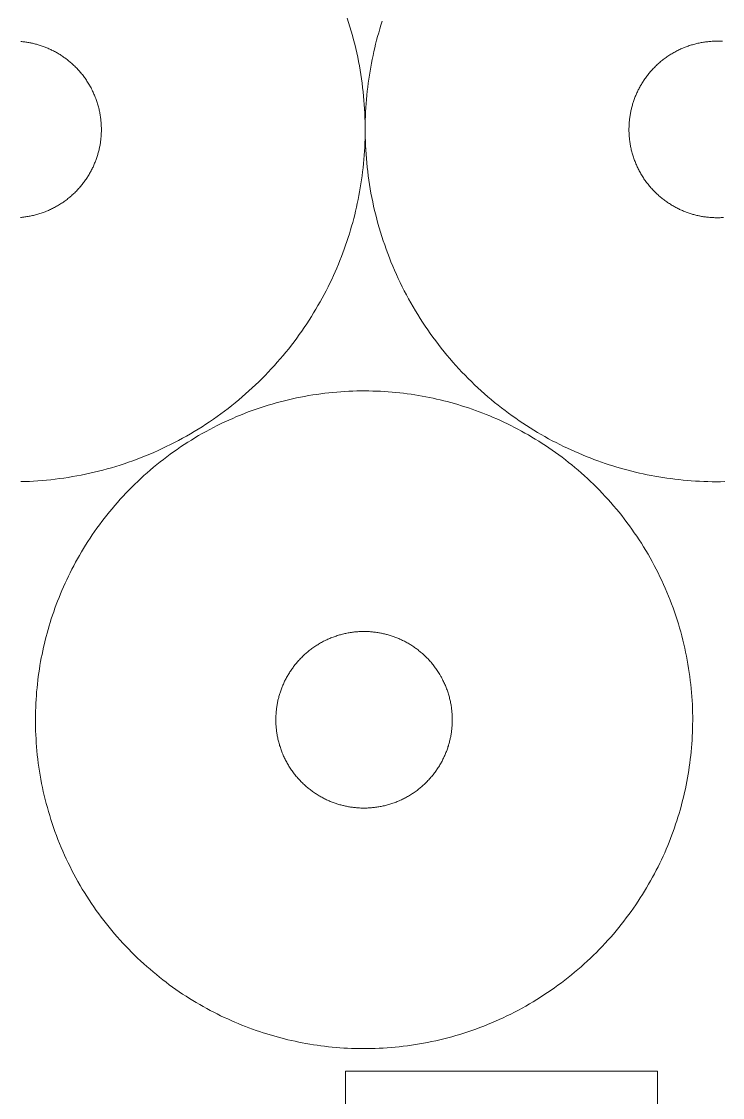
# Model space of a CAD drawing. Header units: inches. Extents: x -487 to 78, y 105 to 340.
# Drawn here: x -42.1 to -7.3, y 243 to 296.4 of the extents above; entities that cross this region are included whole.
import ezdxf

# ---------------------------------------------------------------- set-up
doc = ezdxf.new("R2010")
doc.units = ezdxf.units.IN
doc.header["$MEASUREMENT"] = 0
doc.layers.add('Capa 1', color=7, linetype='Continuous')

msp = doc.modelspace()

# ---------------------------------------------------------------- linework, layer by layer
at = {"layer": 'Capa 1', "color": 28, "lineweight": 9, "true_color": 0x11100b}
for points in [[(-42.156, 273.546), (-41.946, 273.551), (-41.733, 273.56), (-41.52, 273.571), (-41.307, 273.585), (-41.094, 273.601), (-40.878, 273.62), (-40.665, 273.642), (-40.449, 273.666), (-40.236, 273.694), (-40.02, 273.723), (-39.804, 273.756), (-39.588, 273.792), (-39.372, 273.83), (-39.159, 273.871), (-38.943, 273.915), (-38.728, 273.961), (-38.512, 274.011), (-38.299, 274.063), (-38.083, 274.118), (-37.87, 274.176), (-37.654, 274.237), (-37.441, 274.3), (-37.228, 274.367), (-37.017, 274.436), (-36.804, 274.508), (-36.594, 274.583), (-36.384, 274.66), (-36.173, 274.741), (-35.966, 274.824), (-35.755, 274.91), (-35.55, 274.999), (-35.343, 275.09), (-35.138, 275.184), (-34.936, 275.281), (-34.731, 275.381), (-34.531, 275.483), (-34.329, 275.588), (-34.13, 275.695), (-33.933, 275.805), (-33.736, 275.918), (-33.543, 276.033), (-33.348, 276.151), (-33.157, 276.271), (-32.969, 276.394), (-32.78, 276.519), (-32.592, 276.646), (-32.409, 276.776), (-32.223, 276.908), (-32.043, 277.042), (-31.862, 277.179), (-31.685, 277.317), (-31.51, 277.458), (-31.338, 277.602), (-31.166, 277.747), (-30.996, 277.894), (-30.827, 278.043), (-30.663, 278.194), (-30.499, 278.347), (-30.338, 278.502), (-30.18, 278.659), (-30.024, 278.817), (-29.868, 278.977), (-29.718, 279.139), (-29.567, 279.302), (-29.42, 279.467), (-29.275, 279.634), (-29.133, 279.802), (-28.994, 279.972), (-28.854, 280.142), (-28.721, 280.314), (-28.587, 280.488), (-28.458, 280.662), (-28.33, 280.838), (-28.204, 281.015), (-28.081, 281.193), (-27.961, 281.372), (-27.844, 281.552), (-27.729, 281.733), (-27.617, 281.914), (-27.508, 282.097), (-27.401, 282.28), (-27.295, 282.464), (-27.193, 282.649), (-27.092, 282.834), (-26.997, 283.02), (-26.901, 283.206), (-26.811, 283.393), (-26.721, 283.58), (-26.633, 283.768), (-26.549, 283.956), (-26.467, 284.144), (-26.388, 284.332), (-26.311, 284.521), (-26.237, 284.709), (-26.166, 284.898), (-26.095, 285.087), (-26.03, 285.276), (-25.964, 285.465), (-25.901, 285.654), (-25.844, 285.842), (-25.787, 286.031), (-25.729, 286.219), (-25.677, 286.407), (-25.628, 286.595), (-25.579, 286.783), (-25.532, 286.971), (-25.489, 287.16), (-25.448, 287.351), (-25.407, 287.543), (-25.369, 287.736), (-25.333, 287.931), (-25.3, 288.127), (-25.268, 288.324), (-25.238, 288.522), (-25.21, 288.721), (-25.185, 288.921), (-25.161, 289.123), (-25.142, 289.325), (-25.123, 289.529), (-25.106, 289.734), (-25.093, 289.939), (-25.079, 290.145), (-25.071, 290.352), (-25.065, 290.561), (-25.06, 290.769), (-25.057, 290.979), (-25.06, 291.19), (-25.063, 291.401), (-25.068, 291.612), (-25.076, 291.824), (-25.087, 292.037), (-25.101, 292.25), (-25.117, 292.464), (-25.136, 292.678), (-25.158, 292.892), (-25.183, 293.107), (-25.21, 293.322), (-25.24, 293.537), (-25.273, 293.752), (-25.308, 293.968), (-25.347, 294.183), (-25.388, 294.399), (-25.431, 294.614), (-25.478, 294.829), (-25.527, 295.044), (-25.579, 295.259), (-25.636, 295.474), (-25.694, 295.688), (-25.754, 295.902), (-25.817, 296.115), (-25.885, 296.328), (-25.953, 296.541)], [(-24.213, 296.386), (-24.273, 296.198), (-24.33, 296.009), (-24.385, 295.821), (-24.44, 295.633), (-24.489, 295.445), (-24.538, 295.257), (-24.582, 295.07), (-24.626, 294.88), (-24.669, 294.689), (-24.71, 294.497), (-24.746, 294.304), (-24.784, 294.11), (-24.817, 293.914), (-24.849, 293.717), (-24.879, 293.519), (-24.907, 293.319), (-24.932, 293.119), (-24.956, 292.917), (-24.975, 292.715), (-24.994, 292.511), (-25.011, 292.307), (-25.024, 292.101), (-25.035, 291.895), (-25.046, 291.687), (-25.052, 291.479), (-25.057, 291.27), (-25.057, 291.061), (-25.057, 290.851), (-25.054, 290.64), (-25.049, 290.428), (-25.041, 290.216), (-25.03, 290.003), (-25.016, 289.79), (-25, 289.576), (-24.981, 289.362), (-24.959, 289.148), (-24.934, 288.933), (-24.907, 288.718), (-24.877, 288.503), (-24.844, 288.288), (-24.809, 288.072), (-24.77, 287.857), (-24.729, 287.641), (-24.686, 287.426), (-24.639, 287.211), (-24.587, 286.996), (-24.535, 286.781), (-24.481, 286.566), (-24.423, 286.352), (-24.363, 286.138), (-24.298, 285.925), (-24.232, 285.712), (-24.164, 285.499), (-24.09, 285.288), (-24.016, 285.076), (-23.94, 284.866), (-23.858, 284.657), (-23.776, 284.447), (-23.688, 284.24), (-23.601, 284.033), (-23.508, 283.827), (-23.415, 283.622), (-23.32, 283.418), (-23.219, 283.215), (-23.117, 283.014), (-23.011, 282.813), (-22.904, 282.614), (-22.795, 282.417), (-22.68, 282.22), (-22.566, 282.026), (-22.448, 281.833), (-22.328, 281.641), (-22.205, 281.451), (-22.082, 281.262), (-21.954, 281.075), (-21.823, 280.891), (-21.691, 280.707), (-21.558, 280.526), (-21.421, 280.347), (-21.282, 280.169), (-21.142, 279.993), (-20.997, 279.82), (-20.853, 279.648), (-20.705, 279.478), (-20.558, 279.311), (-20.405, 279.146), (-20.252, 278.982), (-20.099, 278.821), (-19.94, 278.663), (-19.782, 278.506), (-19.623, 278.352), (-19.459, 278.2), (-19.298, 278.05), (-19.132, 277.904), (-18.965, 277.758), (-18.798, 277.616), (-18.629, 277.476), (-18.457, 277.339), (-18.285, 277.204), (-18.113, 277.071), (-17.938, 276.941), (-17.76, 276.813), (-17.585, 276.688), (-17.405, 276.565), (-17.227, 276.445), (-17.047, 276.328), (-16.867, 276.213), (-16.684, 276.1), (-16.504, 275.991), (-16.32, 275.883), (-16.135, 275.778), (-15.952, 275.676), (-15.766, 275.577), (-15.58, 275.48), (-15.394, 275.385), (-15.206, 275.293), (-15.02, 275.204), (-14.832, 275.117), (-14.643, 275.033), (-14.455, 274.95), (-14.266, 274.871), (-14.078, 274.795), (-13.889, 274.72), (-13.701, 274.648), (-13.512, 274.579), (-13.324, 274.512), (-13.135, 274.448), (-12.947, 274.386), (-12.758, 274.326), (-12.57, 274.268), (-12.381, 274.213), (-12.193, 274.161), (-12.004, 274.111), (-11.816, 274.063), (-11.63, 274.017), (-11.439, 273.973), (-11.25, 273.931), (-11.056, 273.891), (-10.862, 273.853), (-10.668, 273.817), (-10.474, 273.782), (-10.275, 273.75), (-10.078, 273.721), (-9.879, 273.693), (-9.679, 273.668), (-9.477, 273.644), (-9.275, 273.624), (-9.07, 273.605), (-8.865, 273.589), (-8.66, 273.575), (-8.455, 273.563), (-8.248, 273.554), (-8.04, 273.547), (-7.83, 273.543), (-7.619, 273.541), (-7.409, 273.542), (-7.199, 273.546)], [(-41.476, 295.27), (-41.427, 295.258), (-41.38, 295.245), (-41.334, 295.232), (-41.288, 295.218), (-41.238, 295.204), (-41.192, 295.189), (-41.145, 295.174), (-41.096, 295.157), (-41.05, 295.141), (-41.003, 295.123), (-40.954, 295.105), (-40.908, 295.087), (-40.861, 295.067), (-40.815, 295.047), (-40.766, 295.027), (-40.719, 295.006), (-40.673, 294.984), (-40.626, 294.961), (-40.58, 294.939), (-40.531, 294.915), (-40.484, 294.891), (-40.438, 294.866), (-40.391, 294.84), (-40.348, 294.814), (-40.301, 294.787), (-40.255, 294.759), (-40.208, 294.731), (-40.165, 294.702), (-40.118, 294.673), (-40.074, 294.643), (-40.031, 294.612), (-39.984, 294.581), (-39.941, 294.549), (-39.897, 294.516), (-39.853, 294.483), (-39.809, 294.449), (-39.768, 294.415), (-39.725, 294.379), (-39.684, 294.344), (-39.643, 294.308), (-39.599, 294.271), (-39.558, 294.233), (-39.52, 294.195), (-39.479, 294.156), (-39.438, 294.117), (-39.4, 294.077), (-39.361, 294.037), (-39.323, 293.996), (-39.285, 293.955), (-39.247, 293.913), (-39.211, 293.87), (-39.173, 293.827), (-39.137, 293.784), (-39.102, 293.74), (-39.069, 293.695), (-39.034, 293.65), (-39.001, 293.605), (-38.968, 293.559), (-38.935, 293.513), (-38.902, 293.466), (-38.872, 293.418), (-38.84, 293.371), (-38.81, 293.323), (-38.779, 293.274), (-38.752, 293.225), (-38.725, 293.176), (-38.695, 293.127), (-38.67, 293.077), (-38.643, 293.027), (-38.618, 292.976), (-38.591, 292.925), (-38.569, 292.874), (-38.545, 292.823), (-38.523, 292.771), (-38.498, 292.719), (-38.479, 292.667), (-38.457, 292.615), (-38.438, 292.562), (-38.416, 292.51), (-38.4, 292.457), (-38.381, 292.404), (-38.364, 292.35), (-38.345, 292.297), (-38.331, 292.244), (-38.315, 292.19), (-38.301, 292.136), (-38.288, 292.082), (-38.274, 292.029), (-38.261, 291.975), (-38.25, 291.921), (-38.239, 291.867), (-38.228, 291.813), (-38.219, 291.759), (-38.211, 291.705), (-38.203, 291.651), (-38.195, 291.597), (-38.187, 291.543), (-38.181, 291.489), (-38.176, 291.435), (-38.17, 291.382), (-38.168, 291.328), (-38.165, 291.275), (-38.162, 291.222), (-38.159, 291.169), (-38.157, 291.115), (-38.157, 291.063), (-38.157, 291.01), (-38.157, 290.957), (-38.157, 290.905), (-38.159, 290.853), (-38.162, 290.801), (-38.165, 290.749), (-38.168, 290.698), (-38.173, 290.646), (-38.176, 290.595), (-38.181, 290.545), (-38.187, 290.494), (-38.195, 290.444), (-38.2, 290.394), (-38.208, 290.344), (-38.217, 290.295), (-38.225, 290.246), (-38.233, 290.197), (-38.244, 290.148), (-38.255, 290.1), (-38.263, 290.053), (-38.274, 290.005), (-38.288, 289.958), (-38.299, 289.911), (-38.312, 289.864), (-38.326, 289.817), (-38.34, 289.77), (-38.353, 289.722), (-38.367, 289.675), (-38.383, 289.628), (-38.4, 289.581), (-38.416, 289.533), (-38.433, 289.486), (-38.452, 289.438), (-38.471, 289.391), (-38.49, 289.344), (-38.509, 289.297), (-38.531, 289.249), (-38.55, 289.202), (-38.572, 289.155), (-38.597, 289.108), (-38.618, 289.062), (-38.643, 289.015), (-38.668, 288.968), (-38.692, 288.922), (-38.717, 288.876), (-38.744, 288.829), (-38.771, 288.784), (-38.799, 288.738), (-38.826, 288.692), (-38.853, 288.647), (-38.883, 288.602), (-38.913, 288.557), (-38.946, 288.513), (-38.976, 288.468), (-39.009, 288.424), (-39.042, 288.38), (-39.075, 288.337), (-39.107, 288.294), (-39.143, 288.251), (-39.178, 288.209), (-39.214, 288.167), (-39.25, 288.125), (-39.288, 288.083), (-39.323, 288.042), (-39.361, 288.002), (-39.4, 287.962), (-39.441, 287.922), (-39.479, 287.883), (-39.52, 287.844), (-39.561, 287.806), (-39.602, 287.768), (-39.646, 287.73), (-39.687, 287.693), (-39.73, 287.657), (-39.774, 287.621), (-39.818, 287.586), (-39.861, 287.551), (-39.908, 287.517), (-39.952, 287.483), (-39.998, 287.45), (-40.044, 287.417), (-40.091, 287.385), (-40.137, 287.354), (-40.186, 287.323), (-40.233, 287.293), (-40.282, 287.264), (-40.331, 287.235), (-40.38, 287.207), (-40.43, 287.179), (-40.479, 287.152), (-40.531, 287.126), (-40.58, 287.101), (-40.632, 287.075), (-40.684, 287.051), (-40.733, 287.027), (-40.785, 287.005), (-40.837, 286.982), (-40.889, 286.961), (-40.943, 286.94), (-40.995, 286.92), (-41.047, 286.9), (-41.099, 286.882), (-41.154, 286.864), (-41.205, 286.846), (-41.26, 286.83), (-41.312, 286.814), (-41.367, 286.799), (-41.421, 286.784), (-41.473, 286.77), (-41.528, 286.757), (-41.582, 286.745), (-41.637, 286.733), (-41.689, 286.722), (-41.744, 286.712), (-41.798, 286.702), (-41.853, 286.693), (-41.905, 286.685), (-41.96, 286.678), (-42.014, 286.671), (-42.069, 286.664), (-42.121, 286.659), (-42.175, 286.654)], [(-42.164, 295.385), (-42.112, 295.38), (-42.061, 295.375), (-42.011, 295.369), (-41.96, 295.363), (-41.91, 295.356), (-41.861, 295.348), (-41.812, 295.34), (-41.763, 295.332), (-41.714, 295.323), (-41.664, 295.313), (-41.618, 295.303), (-41.569, 295.293), (-41.522, 295.282), (-41.476, 295.27)], [(-7.272, 286.65), (-7.324, 286.647), (-7.379, 286.644), (-7.431, 286.642), (-7.483, 286.64), (-7.537, 286.64), (-7.589, 286.639), (-7.641, 286.64), (-7.696, 286.641), (-7.748, 286.643), (-7.8, 286.645), (-7.852, 286.648), (-7.901, 286.651), (-7.953, 286.655), (-8.005, 286.66), (-8.054, 286.665), (-8.106, 286.671), (-8.155, 286.677), (-8.207, 286.684), (-8.256, 286.692), (-8.305, 286.7), (-8.354, 286.708), (-8.403, 286.717), (-8.45, 286.727), (-8.499, 286.737), (-8.548, 286.748), (-8.595, 286.758), (-8.641, 286.77), (-8.688, 286.782), (-8.737, 286.795), (-8.783, 286.808), (-8.829, 286.822), (-8.876, 286.836), (-8.925, 286.851), (-8.972, 286.866), (-9.018, 286.883), (-9.067, 286.899), (-9.114, 286.917), (-9.16, 286.935), (-9.209, 286.954), (-9.256, 286.973), (-9.302, 286.993), (-9.349, 287.013), (-9.398, 287.034), (-9.444, 287.056), (-9.491, 287.078), (-9.537, 287.102), (-9.584, 287.125), (-9.63, 287.149), (-9.677, 287.174), (-9.723, 287.2), (-9.769, 287.226), (-9.816, 287.253), (-9.862, 287.281), (-9.906, 287.309), (-9.952, 287.338), (-9.999, 287.367), (-10.043, 287.397), (-10.086, 287.428), (-10.13, 287.459), (-10.176, 287.491), (-10.22, 287.524), (-10.264, 287.557), (-10.305, 287.591), (-10.349, 287.626), (-10.392, 287.661), (-10.433, 287.696), (-10.474, 287.733), (-10.515, 287.77), (-10.556, 287.807), (-10.597, 287.845), (-10.638, 287.884), (-10.676, 287.923), (-10.717, 287.963), (-10.756, 288.003), (-10.794, 288.044), (-10.832, 288.085), (-10.87, 288.127), (-10.906, 288.17), (-10.941, 288.213), (-10.98, 288.256), (-11.012, 288.3), (-11.048, 288.345), (-11.083, 288.39), (-11.116, 288.435), (-11.149, 288.481), (-11.182, 288.528), (-11.215, 288.574), (-11.245, 288.622), (-11.277, 288.669), (-11.307, 288.717), (-11.335, 288.766), (-11.365, 288.814), (-11.392, 288.864), (-11.419, 288.913), (-11.447, 288.963), (-11.474, 289.013), (-11.499, 289.064), (-11.523, 289.115), (-11.548, 289.166), (-11.572, 289.217), (-11.594, 289.269), (-11.616, 289.321), (-11.638, 289.373), (-11.66, 289.425), (-11.679, 289.478), (-11.698, 289.53), (-11.717, 289.583), (-11.736, 289.637), (-11.753, 289.689), (-11.769, 289.743), (-11.786, 289.796), (-11.802, 289.85), (-11.816, 289.904), (-11.829, 289.957), (-11.843, 290.011), (-11.854, 290.065), (-11.867, 290.119), (-11.878, 290.173), (-11.887, 290.227), (-11.898, 290.281), (-11.906, 290.335), (-11.914, 290.389), (-11.922, 290.443), (-11.928, 290.497), (-11.936, 290.551), (-11.941, 290.604), (-11.944, 290.658), (-11.949, 290.712), (-11.952, 290.765), (-11.955, 290.818), (-11.958, 290.872), (-11.96, 290.925), (-11.96, 290.978), (-11.96, 291.03), (-11.96, 291.083), (-11.958, 291.135), (-11.958, 291.187), (-11.955, 291.239), (-11.952, 291.291), (-11.949, 291.343), (-11.944, 291.394), (-11.938, 291.445), (-11.933, 291.496), (-11.928, 291.546), (-11.922, 291.596), (-11.914, 291.646), (-11.908, 291.696), (-11.9, 291.745), (-11.892, 291.794), (-11.881, 291.843), (-11.873, 291.891), (-11.862, 291.94), (-11.851, 291.987), (-11.84, 292.035), (-11.829, 292.082), (-11.818, 292.129), (-11.805, 292.176), (-11.791, 292.223), (-11.777, 292.27), (-11.764, 292.318), (-11.747, 292.365), (-11.733, 292.412), (-11.717, 292.46), (-11.701, 292.507), (-11.682, 292.554), (-11.665, 292.602), (-11.646, 292.649), (-11.627, 292.696), (-11.608, 292.744), (-11.586, 292.79), (-11.564, 292.838), (-11.542, 292.885), (-11.521, 292.932), (-11.499, 292.978), (-11.474, 293.025), (-11.449, 293.072), (-11.425, 293.118), (-11.4, 293.165), (-11.373, 293.21), (-11.346, 293.256), (-11.318, 293.302), (-11.291, 293.348), (-11.261, 293.393), (-11.234, 293.438), (-11.201, 293.483), (-11.171, 293.528), (-11.141, 293.572), (-11.108, 293.616), (-11.075, 293.66), (-11.043, 293.703), (-11.01, 293.746), (-10.974, 293.789), (-10.939, 293.832), (-10.903, 293.874), (-10.867, 293.916), (-10.829, 293.957), (-10.794, 293.998), (-10.756, 294.038), (-10.715, 294.078), (-10.676, 294.118), (-10.638, 294.157), (-10.597, 294.196), (-10.556, 294.235), (-10.515, 294.272), (-10.471, 294.31), (-10.43, 294.347), (-10.387, 294.383), (-10.343, 294.419), (-10.299, 294.454), (-10.256, 294.489), (-10.209, 294.523), (-10.163, 294.557), (-10.119, 294.59), (-10.073, 294.623), (-10.026, 294.654), (-9.977, 294.686), (-9.931, 294.717), (-9.881, 294.747), (-9.835, 294.776), (-9.786, 294.805), (-9.737, 294.833), (-9.687, 294.861), (-9.635, 294.888), (-9.586, 294.914), (-9.534, 294.94), (-9.485, 294.965), (-9.433, 294.989), (-9.381, 295.012), (-9.329, 295.035), (-9.278, 295.058), (-9.226, 295.079), (-9.174, 295.1), (-9.122, 295.12), (-9.07, 295.14), (-9.015, 295.159), (-8.963, 295.177), (-8.909, 295.194), (-8.857, 295.21), (-8.802, 295.226), (-8.75, 295.242), (-8.696, 295.256), (-8.641, 295.27), (-8.589, 295.283), (-8.534, 295.295), (-8.48, 295.307), (-8.425, 295.318), (-8.373, 295.328), (-8.319, 295.338), (-8.264, 295.347), (-8.209, 295.355), (-8.157, 295.363), (-8.103, 295.369), (-8.048, 295.375), (-7.996, 295.381), (-7.942, 295.386), (-7.887, 295.39), (-7.835, 295.393), (-7.78, 295.396), (-7.729, 295.398), (-7.674, 295.4), (-7.622, 295.401), (-7.57, 295.401), (-7.516, 295.4), (-7.464, 295.399), (-7.412, 295.398), (-7.36, 295.395), (-7.308, 295.392)], [(-21.159, 277.56), (-21.334, 277.602), (-21.511, 277.644), (-21.689, 277.683), (-21.866, 277.721), (-22.049, 277.756), (-22.23, 277.79), (-22.413, 277.821), (-22.596, 277.851), (-22.781, 277.879), (-22.967, 277.905), (-23.156, 277.928), (-23.341, 277.95), (-23.533, 277.97), (-23.721, 277.987), (-23.913, 278.002), (-24.104, 278.015), (-24.298, 278.026), (-24.492, 278.035), (-24.686, 278.041), (-24.879, 278.045), (-25.076, 278.046), (-25.273, 278.046), (-25.47, 278.043), (-25.666, 278.037), (-25.866, 278.029), (-26.062, 278.019), (-26.262, 278.006), (-26.461, 277.991), (-26.661, 277.973), (-26.863, 277.953), (-27.062, 277.93), (-27.262, 277.904), (-27.464, 277.876), (-27.663, 277.846), (-27.866, 277.813), (-28.068, 277.777), (-28.267, 277.739), (-28.469, 277.698), (-28.669, 277.654), (-28.871, 277.608), (-29.07, 277.559), (-29.272, 277.508), (-29.472, 277.454), (-29.671, 277.397), (-29.871, 277.338), (-30.07, 277.276), (-30.267, 277.211), (-30.466, 277.144), (-30.663, 277.074), (-30.86, 277.002), (-31.054, 276.927), (-31.25, 276.849), (-31.444, 276.769), (-31.636, 276.686), (-31.83, 276.601), (-32.021, 276.513), (-32.212, 276.422), (-32.401, 276.329), (-32.589, 276.234), (-32.775, 276.136), (-32.961, 276.036), (-33.146, 275.933), (-33.329, 275.828), (-33.51, 275.72), (-33.69, 275.611), (-33.87, 275.498), (-34.048, 275.384), (-34.223, 275.267), (-34.398, 275.148), (-34.57, 275.027), (-34.742, 274.904), (-34.911, 274.778), (-35.078, 274.651), (-35.244, 274.521), (-35.408, 274.39), (-35.57, 274.256), (-35.731, 274.121), (-35.889, 273.983), (-36.045, 273.844), (-36.198, 273.703), (-36.351, 273.56), (-36.501, 273.416), (-36.649, 273.269), (-36.796, 273.121), (-36.941, 272.972), (-37.083, 272.821), (-37.222, 272.668), (-37.359, 272.514), (-37.493, 272.359), (-37.627, 272.202), (-37.758, 272.044), (-37.886, 271.884), (-38.012, 271.723), (-38.135, 271.562), (-38.258, 271.398), (-38.375, 271.235), (-38.493, 271.069), (-38.607, 270.903), (-38.719, 270.736), (-38.829, 270.568), (-38.938, 270.399), (-39.042, 270.23), (-39.146, 270.059), (-39.244, 269.888), (-39.342, 269.717), (-39.438, 269.544), (-39.531, 269.371), (-39.621, 269.198), (-39.708, 269.024), (-39.796, 268.85), (-39.878, 268.675), (-39.96, 268.5), (-40.039, 268.324), (-40.115, 268.149), (-40.189, 267.973), (-40.26, 267.797), (-40.331, 267.62), (-40.397, 267.444), (-40.462, 267.268), (-40.525, 267.092), (-40.585, 266.915), (-40.643, 266.739), (-40.697, 266.563), (-40.752, 266.387), (-40.804, 266.211), (-40.853, 266.035), (-40.899, 265.86), (-40.943, 265.685), (-40.987, 265.51), (-41.028, 265.333), (-41.066, 265.155), (-41.104, 264.976), (-41.14, 264.795), (-41.173, 264.614), (-41.205, 264.43), (-41.235, 264.247), (-41.263, 264.062), (-41.29, 263.876), (-41.312, 263.689), (-41.334, 263.501), (-41.353, 263.312), (-41.372, 263.121), (-41.386, 262.93), (-41.399, 262.739), (-41.41, 262.546), (-41.418, 262.352), (-41.424, 262.158), (-41.429, 261.963), (-41.429, 261.767), (-41.429, 261.571), (-41.427, 261.374), (-41.421, 261.176), (-41.413, 260.979), (-41.402, 260.78), (-41.391, 260.581), (-41.375, 260.382), (-41.358, 260.182), (-41.337, 259.982), (-41.315, 259.781), (-41.288, 259.58), (-41.26, 259.38), (-41.23, 259.179), (-41.197, 258.978), (-41.162, 258.776), (-41.124, 258.575), (-41.083, 258.374), (-41.039, 258.173), (-40.992, 257.973), (-40.943, 257.772), (-40.891, 257.571), (-40.839, 257.372), (-40.782, 257.172), (-40.722, 256.973), (-40.659, 256.774), (-40.596, 256.575), (-40.528, 256.378), (-40.46, 256.181), (-40.386, 255.984), (-40.312, 255.789), (-40.233, 255.594), (-40.154, 255.4), (-40.069, 255.206), (-39.984, 255.014), (-39.897, 254.823), (-39.807, 254.632), (-39.714, 254.443), (-39.618, 254.255), (-39.52, 254.068), (-39.419, 253.882), (-39.318, 253.698), (-39.211, 253.515), (-39.105, 253.333), (-38.995, 253.152), (-38.883, 252.973), (-38.769, 252.796), (-38.651, 252.62), (-38.534, 252.446), (-38.411, 252.273), (-38.288, 252.102), (-38.162, 251.933), (-38.036, 251.765), (-37.905, 251.599), (-37.774, 251.435), (-37.64, 251.273), (-37.504, 251.113), (-37.367, 250.955), (-37.228, 250.799), (-37.089, 250.644), (-36.944, 250.492), (-36.799, 250.341), (-36.654, 250.193), (-36.507, 250.047), (-36.356, 249.903), (-36.206, 249.762), (-36.053, 249.622), (-35.897, 249.484), (-35.742, 249.349), (-35.586, 249.216), (-35.427, 249.086), (-35.269, 248.957), (-35.108, 248.831), (-34.947, 248.707), (-34.783, 248.586), (-34.619, 248.467), (-34.455, 248.35), (-34.288, 248.236), (-34.122, 248.123), (-33.952, 248.014), (-33.783, 247.906), (-33.613, 247.801), (-33.444, 247.699), (-33.272, 247.599), (-33.1, 247.501), (-32.928, 247.406), (-32.756, 247.312), (-32.581, 247.222), (-32.409, 247.134), (-32.234, 247.048), (-32.059, 246.964), (-31.884, 246.883), (-31.709, 246.804), (-31.532, 246.728), (-31.357, 246.654), (-31.182, 246.582), (-31.005, 246.513), (-30.83, 246.446), (-30.652, 246.381), (-30.477, 246.318), (-30.3, 246.258), (-30.122, 246.2), (-29.947, 246.145), (-29.772, 246.091), (-29.595, 246.04), (-29.42, 245.991), (-29.245, 245.944), (-29.07, 245.899), (-28.893, 245.856), (-28.718, 245.815), (-28.54, 245.776), (-28.36, 245.739), (-28.18, 245.703), (-27.997, 245.669), (-27.814, 245.637), (-27.631, 245.608), (-27.445, 245.58), (-27.259, 245.554), (-27.073, 245.53), (-26.885, 245.509), (-26.696, 245.489), (-26.505, 245.472), (-26.314, 245.457), (-26.123, 245.443), (-25.931, 245.433), (-25.737, 245.424), (-25.543, 245.418), (-25.347, 245.414), (-25.153, 245.412), (-24.956, 245.413), (-24.759, 245.416), (-24.56, 245.422), (-24.363, 245.43), (-24.164, 245.44), (-23.964, 245.453), (-23.765, 245.468), (-23.566, 245.486), (-23.366, 245.506), (-23.167, 245.529), (-22.964, 245.554), (-22.765, 245.582), (-22.563, 245.613), (-22.361, 245.646), (-22.161, 245.682), (-21.959, 245.72), (-21.76, 245.761), (-21.558, 245.805), (-21.358, 245.851), (-21.156, 245.899), (-20.956, 245.951), (-20.757, 246.005), (-20.555, 246.062), (-20.358, 246.121), (-20.159, 246.183), (-19.959, 246.248), (-19.763, 246.315), (-19.566, 246.385), (-19.369, 246.457), (-19.173, 246.532), (-18.979, 246.61), (-18.785, 246.69), (-18.591, 246.773), (-18.399, 246.858), (-18.208, 246.946), (-18.017, 247.036), (-17.829, 247.13), (-17.64, 247.225), (-17.452, 247.323), (-17.266, 247.423), (-17.083, 247.526), (-16.9, 247.631), (-16.717, 247.739), (-16.536, 247.848), (-16.359, 247.96), (-16.181, 248.075), (-16.004, 248.192), (-15.829, 248.311), (-15.657, 248.432), (-15.487, 248.555), (-15.318, 248.681), (-15.149, 248.808), (-14.985, 248.938), (-14.821, 249.069), (-14.657, 249.202), (-14.498, 249.338), (-14.34, 249.475), (-14.181, 249.615), (-14.028, 249.756), (-13.875, 249.899), (-13.725, 250.043), (-13.578, 250.19), (-13.433, 250.337), (-13.288, 250.487), (-13.146, 250.638), (-13.007, 250.791), (-12.867, 250.945), (-12.733, 251.1), (-12.6, 251.257), (-12.471, 251.415), (-12.34, 251.575), (-12.214, 251.735), (-12.092, 251.897), (-11.971, 252.06), (-11.851, 252.224), (-11.733, 252.389), (-11.619, 252.555), (-11.507, 252.723), (-11.398, 252.891), (-11.291, 253.059), (-11.184, 253.229), (-11.083, 253.399), (-10.982, 253.57), (-10.884, 253.742), (-10.788, 253.914), (-10.695, 254.088), (-10.605, 254.261), (-10.518, 254.435), (-10.433, 254.609), (-10.349, 254.784), (-10.267, 254.959), (-10.187, 255.135), (-10.114, 255.31), (-10.037, 255.486), (-9.966, 255.662), (-9.898, 255.838), (-9.829, 256.015), (-9.767, 256.191), (-9.704, 256.367), (-9.644, 256.543), (-9.584, 256.72), (-9.529, 256.896), (-9.474, 257.072), (-9.425, 257.247), (-9.376, 257.423), (-9.327, 257.599), (-9.283, 257.774), (-9.239, 257.949), (-9.198, 258.126), (-9.16, 258.304), (-9.122, 258.483), (-9.086, 258.664), (-9.054, 258.845), (-9.021, 259.028), (-8.991, 259.212), (-8.963, 259.397), (-8.939, 259.583), (-8.914, 259.77), (-8.892, 259.958), (-8.873, 260.147), (-8.857, 260.337), (-8.84, 260.528), (-8.827, 260.72), (-8.816, 260.913), (-8.808, 261.106), (-8.802, 261.301), (-8.799, 261.496), (-8.797, 261.691), (-8.797, 261.888), (-8.799, 262.085), (-8.805, 262.282), (-8.813, 262.48), (-8.824, 262.679), (-8.838, 262.878), (-8.851, 263.077), (-8.871, 263.277), (-8.89, 263.477), (-8.914, 263.678), (-8.939, 263.878), (-8.966, 264.079), (-8.996, 264.28), (-9.029, 264.481), (-9.067, 264.682), (-9.105, 264.884), (-9.146, 265.085), (-9.188, 265.286), (-9.234, 265.486), (-9.283, 265.687), (-9.335, 265.887), (-9.39, 266.087), (-9.447, 266.287), (-9.504, 266.486), (-9.567, 266.685), (-9.633, 266.883), (-9.698, 267.081), (-9.769, 267.278), (-9.84, 267.474), (-9.917, 267.67), (-9.993, 267.865), (-10.075, 268.059), (-10.157, 268.253), (-10.242, 268.445), (-10.329, 268.636), (-10.42, 268.826), (-10.512, 269.016), (-10.608, 269.204), (-10.706, 269.391), (-10.807, 269.577), (-10.911, 269.761), (-11.015, 269.944), (-11.122, 270.126), (-11.234, 270.306), (-11.346, 270.485), (-11.46, 270.663), (-11.575, 270.839), (-11.695, 271.013), (-11.816, 271.186), (-11.938, 271.357), (-12.064, 271.526), (-12.193, 271.694), (-12.321, 271.859), (-12.452, 272.023), (-12.586, 272.186), (-12.722, 272.346), (-12.859, 272.504), (-12.998, 272.66), (-13.141, 272.815), (-13.283, 272.967), (-13.427, 273.117), (-13.575, 273.265), (-13.722, 273.412), (-13.873, 273.556), (-14.023, 273.697), (-14.176, 273.837), (-14.329, 273.974), (-14.485, 274.11), (-14.64, 274.242), (-14.799, 274.373), (-14.96, 274.502), (-15.118, 274.628), (-15.282, 274.752), (-15.444, 274.873), (-15.608, 274.992), (-15.774, 275.109), (-15.941, 275.223), (-16.107, 275.335), (-16.274, 275.445), (-16.443, 275.552), (-16.613, 275.658), (-16.785, 275.76), (-16.954, 275.86), (-17.126, 275.958), (-17.298, 276.053), (-17.471, 276.146), (-17.646, 276.237), (-17.82, 276.325), (-17.992, 276.411), (-18.167, 276.495), (-18.342, 276.576), (-18.52, 276.654), (-18.695, 276.731), (-18.869, 276.805), (-19.047, 276.877), (-19.222, 276.946), (-19.399, 277.013), (-19.574, 277.078), (-19.752, 277.14), (-19.927, 277.201), (-20.104, 277.258), (-20.279, 277.314), (-20.457, 277.368), (-20.631, 277.419), (-20.806, 277.468), (-20.984, 277.515), (-21.159, 277.56)], [(-24.052, 265.979), (-24.005, 265.967), (-23.959, 265.955), (-23.91, 265.942), (-23.863, 265.928), (-23.817, 265.913), (-23.768, 265.899), (-23.721, 265.883), (-23.675, 265.867), (-23.626, 265.85), (-23.579, 265.832), (-23.533, 265.814), (-23.484, 265.796), (-23.437, 265.777), (-23.391, 265.757), (-23.344, 265.736), (-23.295, 265.715), (-23.249, 265.693), (-23.202, 265.671), (-23.156, 265.648), (-23.109, 265.624), (-23.063, 265.6), (-23.016, 265.575), (-22.97, 265.549), (-22.924, 265.523), (-22.877, 265.496), (-22.831, 265.469), (-22.787, 265.441), (-22.741, 265.412), (-22.697, 265.382), (-22.65, 265.352), (-22.607, 265.321), (-22.563, 265.29), (-22.519, 265.258), (-22.473, 265.226), (-22.432, 265.192), (-22.388, 265.158), (-22.344, 265.124), (-22.303, 265.089), (-22.26, 265.053), (-22.219, 265.017), (-22.178, 264.98), (-22.137, 264.942), (-22.096, 264.904), (-22.055, 264.866), (-22.017, 264.826), (-21.975, 264.787), (-21.937, 264.746), (-21.899, 264.705), (-21.861, 264.664), (-21.823, 264.622), (-21.787, 264.58), (-21.752, 264.537), (-21.716, 264.493), (-21.68, 264.449), (-21.645, 264.405), (-21.609, 264.36), (-21.577, 264.314), (-21.544, 264.268), (-21.511, 264.222), (-21.478, 264.175), (-21.448, 264.128), (-21.418, 264.08), (-21.388, 264.032), (-21.358, 263.984), (-21.328, 263.935), (-21.301, 263.885), (-21.273, 263.836), (-21.246, 263.786), (-21.219, 263.736), (-21.194, 263.685), (-21.17, 263.635), (-21.145, 263.584), (-21.12, 263.532), (-21.099, 263.481), (-21.077, 263.429), (-21.055, 263.377), (-21.033, 263.324), (-21.014, 263.272), (-20.995, 263.219), (-20.976, 263.166), (-20.956, 263.113), (-20.94, 263.06), (-20.924, 263.006), (-20.907, 262.953), (-20.891, 262.899), (-20.877, 262.846), (-20.864, 262.792), (-20.85, 262.738), (-20.839, 262.684), (-20.825, 262.63), (-20.814, 262.576), (-20.806, 262.522), (-20.795, 262.468), (-20.787, 262.414), (-20.779, 262.36), (-20.771, 262.306), (-20.765, 262.252), (-20.757, 262.199), (-20.752, 262.145), (-20.749, 262.091), (-20.743, 262.038), (-20.741, 261.984), (-20.738, 261.931), (-20.735, 261.878), (-20.735, 261.825), (-20.733, 261.772), (-20.733, 261.719), (-20.733, 261.667), (-20.735, 261.614), (-20.735, 261.562), (-20.738, 261.51), (-20.741, 261.458), (-20.746, 261.407), (-20.749, 261.356), (-20.754, 261.305), (-20.76, 261.254), (-20.765, 261.203), (-20.771, 261.153), (-20.779, 261.103), (-20.784, 261.054), (-20.793, 261.004), (-20.801, 260.955), (-20.812, 260.906), (-20.82, 260.858), (-20.831, 260.81), (-20.842, 260.762), (-20.853, 260.715), (-20.864, 260.667), (-20.875, 260.62), (-20.888, 260.573), (-20.902, 260.526), (-20.916, 260.479), (-20.929, 260.432), (-20.946, 260.385), (-20.959, 260.337), (-20.976, 260.29), (-20.992, 260.242), (-21.011, 260.195), (-21.028, 260.148), (-21.047, 260.101), (-21.066, 260.053), (-21.085, 260.006), (-21.107, 259.959), (-21.129, 259.912), (-21.151, 259.865), (-21.172, 259.818), (-21.194, 259.771), (-21.219, 259.724), (-21.243, 259.678), (-21.268, 259.631), (-21.293, 259.585), (-21.32, 259.539), (-21.347, 259.493), (-21.375, 259.447), (-21.402, 259.402), (-21.432, 259.357), (-21.462, 259.311), (-21.492, 259.266), (-21.522, 259.222), (-21.552, 259.178), (-21.585, 259.134), (-21.618, 259.09), (-21.65, 259.046), (-21.686, 259.003), (-21.719, 258.96), (-21.754, 258.918), (-21.79, 258.876), (-21.825, 258.834), (-21.864, 258.793), (-21.902, 258.752), (-21.94, 258.711), (-21.978, 258.671), (-22.017, 258.631), (-22.057, 258.592), (-22.096, 258.553), (-22.137, 258.515), (-22.178, 258.477), (-22.221, 258.439), (-22.262, 258.403), (-22.306, 258.366), (-22.35, 258.33), (-22.394, 258.295), (-22.44, 258.26), (-22.484, 258.226), (-22.53, 258.192), (-22.574, 258.159), (-22.62, 258.127), (-22.669, 258.095), (-22.716, 258.064), (-22.762, 258.033), (-22.811, 258.003), (-22.861, 257.973), (-22.907, 257.944), (-22.956, 257.916), (-23.008, 257.889), (-23.057, 257.862), (-23.107, 257.835), (-23.158, 257.81), (-23.208, 257.785), (-23.26, 257.761), (-23.311, 257.737), (-23.363, 257.714), (-23.415, 257.692), (-23.467, 257.67), (-23.519, 257.649), (-23.571, 257.629), (-23.623, 257.61), (-23.678, 257.591), (-23.729, 257.573), (-23.784, 257.556), (-23.836, 257.539), (-23.891, 257.523), (-23.943, 257.508), (-23.997, 257.493), (-24.052, 257.479), (-24.104, 257.467), (-24.158, 257.454), (-24.213, 257.442), (-24.268, 257.431), (-24.319, 257.421), (-24.374, 257.411), (-24.429, 257.403), (-24.483, 257.394), (-24.538, 257.387), (-24.59, 257.38), (-24.645, 257.374), (-24.699, 257.369), (-24.751, 257.364), (-24.806, 257.36), (-24.858, 257.356), (-24.912, 257.354), (-24.964, 257.351), (-25.019, 257.35), (-25.071, 257.349), (-25.123, 257.349), (-25.177, 257.349), (-25.229, 257.35), (-25.281, 257.352), (-25.333, 257.354), (-25.385, 257.357), (-25.437, 257.361), (-25.489, 257.365), (-25.538, 257.369), (-25.59, 257.374), (-25.639, 257.381), (-25.691, 257.387), (-25.74, 257.394), (-25.789, 257.401), (-25.838, 257.409), (-25.888, 257.418), (-25.937, 257.427), (-25.986, 257.436), (-26.032, 257.446), (-26.082, 257.457), (-26.128, 257.468), (-26.174, 257.479), (-26.224, 257.491), (-26.27, 257.504), (-26.317, 257.517), (-26.363, 257.531), (-26.412, 257.545), (-26.459, 257.56), (-26.505, 257.576), (-26.554, 257.592), (-26.601, 257.609), (-26.647, 257.626), (-26.696, 257.644), (-26.743, 257.663), (-26.789, 257.682), (-26.838, 257.702), (-26.885, 257.723), (-26.931, 257.744), (-26.978, 257.765), (-27.024, 257.788), (-27.073, 257.811), (-27.12, 257.835), (-27.166, 257.859), (-27.213, 257.884), (-27.259, 257.909), (-27.305, 257.936), (-27.349, 257.963), (-27.396, 257.99), (-27.442, 258.018), (-27.486, 258.047), (-27.532, 258.077), (-27.576, 258.107), (-27.622, 258.137), (-27.666, 258.169), (-27.71, 258.201), (-27.754, 258.233), (-27.797, 258.266), (-27.841, 258.3), (-27.882, 258.335), (-27.926, 258.37), (-27.967, 258.406), (-28.01, 258.442), (-28.051, 258.479), (-28.092, 258.516), (-28.133, 258.554), (-28.172, 258.593), (-28.212, 258.632), (-28.251, 258.672), (-28.289, 258.712), (-28.327, 258.753), (-28.365, 258.795), (-28.404, 258.837), (-28.439, 258.879), (-28.478, 258.922), (-28.513, 258.966), (-28.548, 259.01), (-28.584, 259.054), (-28.617, 259.099), (-28.65, 259.145), (-28.682, 259.191), (-28.715, 259.237), (-28.748, 259.284), (-28.781, 259.331), (-28.811, 259.379), (-28.841, 259.427), (-28.871, 259.475), (-28.898, 259.524), (-28.928, 259.573), (-28.956, 259.623), (-28.98, 259.673), (-29.007, 259.723), (-29.032, 259.773), (-29.059, 259.824), (-29.081, 259.875), (-29.106, 259.926), (-29.13, 259.978), (-29.152, 260.03), (-29.174, 260.082), (-29.193, 260.135), (-29.215, 260.187), (-29.234, 260.24), (-29.253, 260.293), (-29.27, 260.346), (-29.286, 260.399), (-29.305, 260.452), (-29.319, 260.506), (-29.335, 260.559), (-29.349, 260.613), (-29.363, 260.667), (-29.376, 260.721), (-29.39, 260.775), (-29.401, 260.828), (-29.412, 260.883), (-29.423, 260.937), (-29.431, 260.991), (-29.442, 261.045), (-29.45, 261.099), (-29.455, 261.152), (-29.464, 261.206), (-29.469, 261.26), (-29.475, 261.314), (-29.48, 261.367), (-29.483, 261.421), (-29.488, 261.475), (-29.491, 261.528), (-29.491, 261.581), (-29.494, 261.634), (-29.494, 261.687), (-29.494, 261.74), (-29.494, 261.792), (-29.494, 261.845), (-29.491, 261.897), (-29.488, 261.949), (-29.486, 262), (-29.483, 262.052), (-29.477, 262.103), (-29.475, 262.154), (-29.469, 262.205), (-29.464, 262.255), (-29.455, 262.306), (-29.45, 262.356), (-29.442, 262.405), (-29.434, 262.455), (-29.425, 262.504), (-29.417, 262.552), (-29.406, 262.601), (-29.395, 262.649), (-29.387, 262.697), (-29.376, 262.744), (-29.363, 262.791), (-29.352, 262.838), (-29.338, 262.885), (-29.327, 262.933), (-29.314, 262.98), (-29.297, 263.027), (-29.283, 263.074), (-29.267, 263.122), (-29.251, 263.169), (-29.234, 263.216), (-29.218, 263.264), (-29.199, 263.311), (-29.18, 263.358), (-29.161, 263.405), (-29.141, 263.453), (-29.12, 263.5), (-29.1, 263.547), (-29.078, 263.594), (-29.057, 263.641), (-29.032, 263.688), (-29.007, 263.734), (-28.983, 263.781), (-28.958, 263.828), (-28.934, 263.874), (-28.906, 263.92), (-28.882, 263.966), (-28.852, 264.011), (-28.824, 264.057), (-28.797, 264.102), (-28.767, 264.147), (-28.737, 264.192), (-28.707, 264.237), (-28.674, 264.281), (-28.641, 264.325), (-28.609, 264.369), (-28.576, 264.412), (-28.543, 264.456), (-28.508, 264.499), (-28.472, 264.541), (-28.437, 264.583), (-28.401, 264.625), (-28.365, 264.666), (-28.327, 264.707), (-28.289, 264.748), (-28.251, 264.788), (-28.21, 264.827), (-28.172, 264.867), (-28.131, 264.906), (-28.089, 264.944), (-28.049, 264.982), (-28.008, 265.019), (-27.964, 265.056), (-27.92, 265.092), (-27.876, 265.128), (-27.833, 265.163), (-27.789, 265.198), (-27.743, 265.233), (-27.699, 265.266), (-27.652, 265.3), (-27.606, 265.332), (-27.56, 265.364), (-27.513, 265.395), (-27.464, 265.426), (-27.417, 265.456), (-27.368, 265.486), (-27.319, 265.515), (-27.27, 265.543), (-27.221, 265.57), (-27.172, 265.597), (-27.12, 265.624), (-27.071, 265.649), (-27.019, 265.674), (-26.967, 265.698), (-26.918, 265.722), (-26.866, 265.745), (-26.814, 265.767), (-26.762, 265.789), (-26.71, 265.809), (-26.655, 265.83), (-26.603, 265.849), (-26.551, 265.868), (-26.497, 265.886), (-26.445, 265.903), (-26.39, 265.92), (-26.338, 265.936), (-26.284, 265.951), (-26.229, 265.966), (-26.177, 265.979), (-26.123, 265.992), (-26.068, 266.005), (-26.013, 266.016), (-25.961, 266.027), (-25.907, 266.038), (-25.852, 266.047), (-25.798, 266.056), (-25.745, 266.064), (-25.691, 266.072), (-25.636, 266.079), (-25.582, 266.085), (-25.53, 266.09), (-25.475, 266.095), (-25.423, 266.099), (-25.369, 266.103), (-25.314, 266.105), (-25.262, 266.108), (-25.21, 266.109), (-25.155, 266.11), (-25.104, 266.11), (-25.052, 266.11), (-25, 266.108), (-24.945, 266.107), (-24.893, 266.105), (-24.844, 266.102), (-24.792, 266.098), (-24.74, 266.094), (-24.688, 266.089), (-24.639, 266.084), (-24.587, 266.078), (-24.538, 266.072), (-24.486, 266.065), (-24.437, 266.058), (-24.388, 266.05), (-24.339, 266.041), (-24.289, 266.032), (-24.243, 266.022), (-24.194, 266.013), (-24.147, 266.002), (-24.098, 265.991), (-24.052, 265.979)], [(-26.027, 241.202), (-26.027, 244.3), (-10.537, 244.3), (-10.537, 241.202)]]:
    msp.add_lwpolyline(points, dxfattribs=at)

doc.saveas('drawing.dxf')
